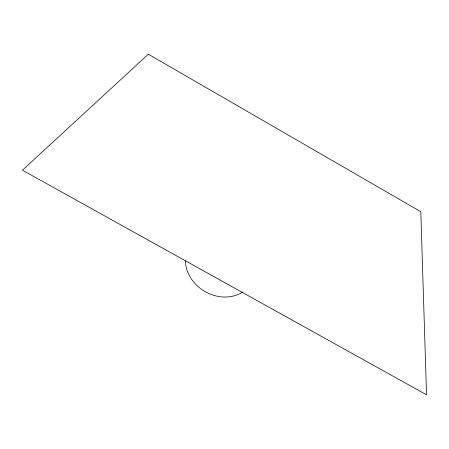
<?xml version="1.0" encoding="UTF-8"?>
<svg xmlns="http://www.w3.org/2000/svg" width="449" height="449" viewBox="0 0 449 449"><rect width="100%" height="100%" fill="white"/><g stroke="black" fill="none" stroke-linecap="round" stroke-linejoin="round"><path stroke-width="0.67" d="M242.96 291.94C219.887 306.504 186.352 287.938 185.347 260.891M148.333 54.206L22.45 170.205L426.55 394.794L420.797 211.709L148.333 54.206"/></g></svg>
